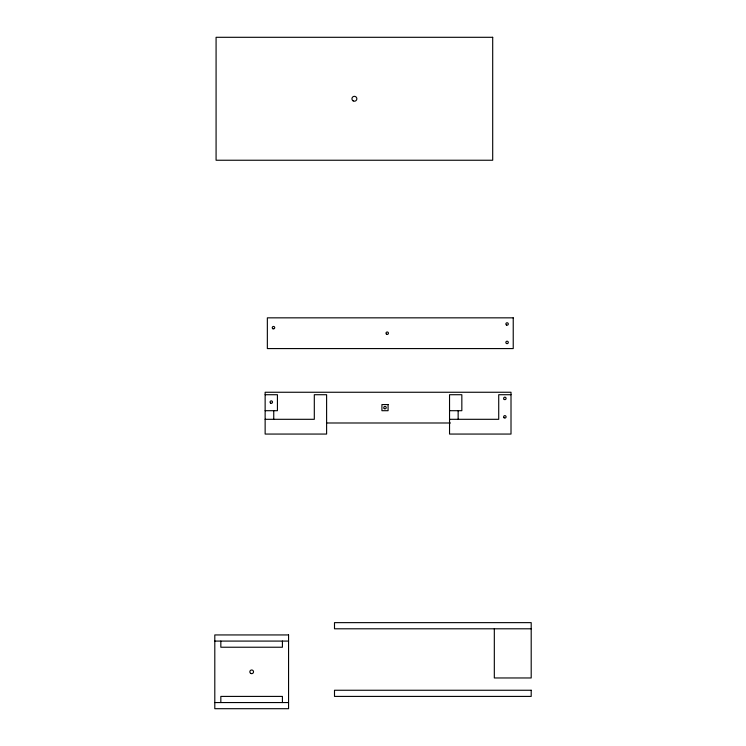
<?xml version="1.0" encoding="UTF-8"?>
<svg xmlns="http://www.w3.org/2000/svg" width="746" height="746" viewBox="0 0 746 746"><rect width="100%" height="100%" fill="white"/><g stroke="black" fill="none" stroke-linecap="round" stroke-linejoin="round"><path stroke-width="1.12" d="M265.138 394.718L277.428 394.718L277.428 410.701L265.138 410.701M511.01 394.718L498.72 394.718L498.72 419.308L449.54 419.308M449.54 410.701L461.839 410.701L461.839 394.718L449.54 394.718L449.54 434.06L511.01 434.06L511.01 392.256L265.138 392.256L265.138 434.06L326.608 434.06L326.608 394.718L314.308 394.718L314.308 419.308L265.138 419.308M326.608 422.991L450.416 422.991M531.199 628.794L334.497 628.794L334.497 622.64L531.199 622.64L531.199 677.965L494.318 677.965L494.318 628.794M214.801 641.084L288.562 641.084M214.801 702.555L288.562 702.555M458.147 410.701L458.147 419.308M282.417 641.084L282.417 647.23L220.835 647.23L220.835 641.084M282.417 702.555L282.417 696.41L220.835 696.41L220.835 702.555M273.745 410.701L273.745 419.308M492.696 37.3L216.079 37.3L216.079 160.241L492.696 160.241L492.696 37.3M513.229 317.843L267.348 317.843L267.348 348.578L513.229 348.578L513.229 317.843M388.079 404.556L381.924 404.556L381.924 410.701L388.079 410.701L388.079 404.556M288.562 634.939L214.801 634.939L214.801 708.7L288.562 708.7L288.562 634.939M531.199 690.255L334.497 690.255L334.497 696.41L531.199 696.41L531.199 690.255M250.759 673.414A1.846 1.846 0 0 0 253.528 671.82A1.846 1.846 0 0 0 250.759 670.225A1.846 1.846 0 0 0 250.759 673.414M384.265 408.612A1.231 1.231 0 0 0 386.223 407.764A1.231 1.231 0 0 0 384.516 406.495A1.231 1.231 0 0 0 384.265 408.612M504.249 399.474A1.231 1.231 0 0 0 506.096 398.401A1.231 1.231 0 0 0 504.249 397.338A1.231 1.231 0 0 0 504.249 399.474M503.998 417.713A1.231 1.231 0 0 0 506.049 417.163A1.231 1.231 0 0 0 504.548 415.662A1.231 1.231 0 0 0 503.998 417.713M270.667 403.157A1.231 1.231 0 0 0 272.514 402.094A1.231 1.231 0 0 0 270.667 401.031A1.231 1.231 0 0 0 270.667 403.157M272.877 328.744A1.231 1.231 0 0 0 274.724 327.671A1.231 1.231 0 0 0 272.877 326.608A1.231 1.231 0 0 0 272.877 328.744M506.469 325.051A1.231 1.231 0 0 0 508.306 323.988A1.231 1.231 0 0 0 506.469 322.925A1.231 1.231 0 0 0 506.469 325.051M506.469 343.496A1.231 1.231 0 0 0 508.306 342.433A1.231 1.231 0 0 0 506.469 341.36A1.231 1.231 0 0 0 506.469 343.496M386.484 334.199A1.231 1.231 0 0 0 388.433 333.35A1.231 1.231 0 0 0 386.726 332.082A1.231 1.231 0 0 0 386.484 334.199M353.156 100.897A2.462 2.462 0 0 0 356.849 98.77A2.462 2.462 0 0 0 353.156 96.644A2.462 2.462 0 0 0 353.156 100.897"/></g></svg>
